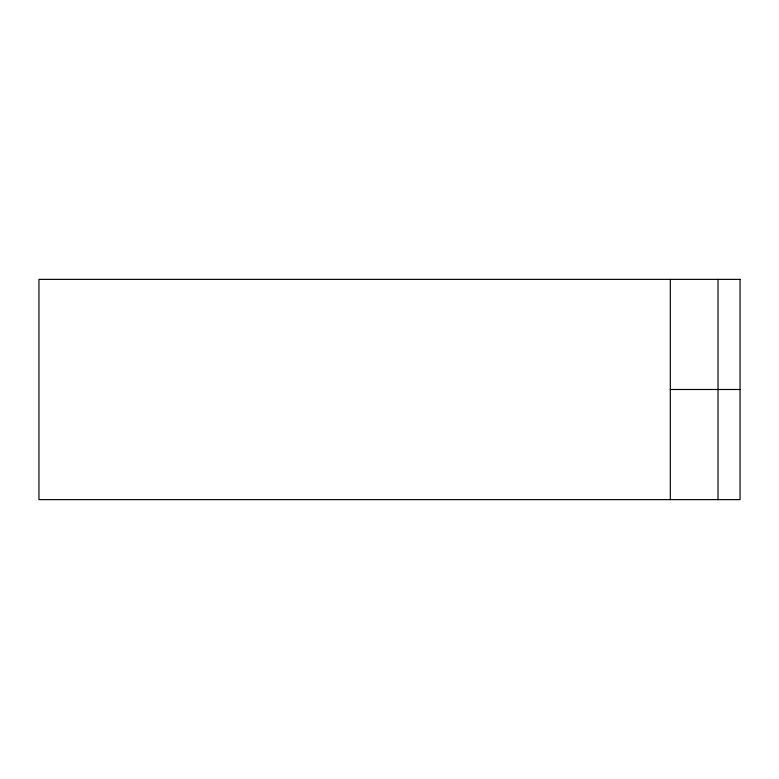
<?xml version="1.0" encoding="UTF-8"?>
<svg xmlns="http://www.w3.org/2000/svg" width="779" height="779" viewBox="0 0 779 779"><rect width="100%" height="100%" fill="white"/><g stroke="black" fill="none" stroke-linecap="round" stroke-linejoin="round"><path stroke-width="1.17" d="M670.31 389.5L740.05 389.5M718.024 279.379L718.024 499.621M670.31 279.379L670.31 499.621M740.05 279.379L38.95 279.379L38.95 499.621L740.05 499.621L740.05 279.379"/></g></svg>
